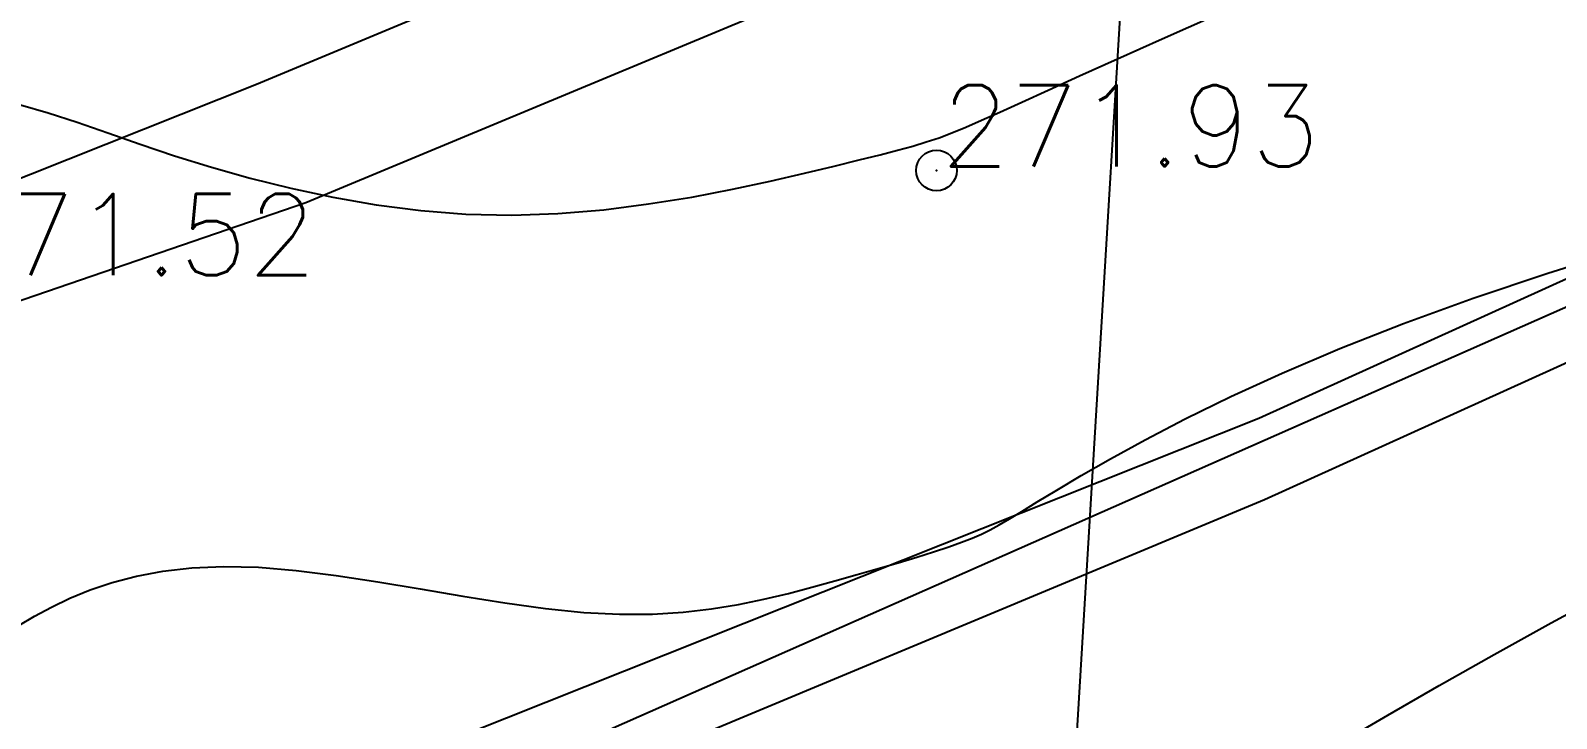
# Model space of a CAD drawing. Header units: millimetres. Extents: x 524954 to 526204, y 9523489 to 9524010.
# Drawn here: x 525827.14 to 525845.92, y 9523653.55 to 9523662.02 of the extents above; entities that cross this region are included whole.
import ezdxf

# ---------------------------------------------------------------- set-up
doc = ezdxf.new("R2010")
doc.units = ezdxf.units.MM
doc.header["$PDMODE"] = 32
doc.header["$PDSIZE"] = 0.5
for name, color, linetype in [('Cloture', 7, 'Continuous'), ('CN_01_00', 3, 'Continuous'), ('CN_02_00', 4, 'Continuous'), ('CN_10_00', 1, 'Continuous'), ('PLUME_1', 7, 'Continuous'), ('PLUME_3', 4, 'Continuous'), ('PLUME_5', 6, 'Continuous'), ('PLUME_6', 2, 'Continuous'), ('TopoAlt', 3, 'Continuous'), ('TOPOJIS', 7, 'Continuous')]:
    doc.layers.add(name, color=color, linetype=linetype)
doc.styles.add('Simplex 1.0', font='Simplex.shx', dxfattribs={"width": 0.99, "height": 1})
doc.linetypes.add('LIMITE1', pattern='A,6.35,-2.54,[133,ltypeshp.shx,S=2.54,R=0,X=-2.54,Y=0],-2.54,25.4', length=36.83)

# ---------------------------------------------------------------- blocks, each defined once
blk = doc.blocks.new('TCPOINT M')
at = {"color": 0}
blk.add_point((0, 0), dxfattribs=at)
at = {"layer": 'TopoAlt', "style": 'Simplex 1.0', "width": 0.99}
blk.add_attdef('ALT', (0.15, 0.15), '', height=1, dxfattribs=at)

msp = doc.modelspace()

# ---------------------------------------------------------------- linework, layer by layer
at = {"layer": 'Cloture', "linetype": 'LIMITE1', "ltscale": 0.1, "flags": 128}
msp.add_lwpolyline([(525839.929, 9523651.898), (525840.943, 9523668.72), (525842.868, 9523683.386), (525845.185, 9523695.587), (525830.247, 9523698.414), (525825.039, 9523699.398)], dxfattribs=at)
at = {"layer": 'CN_01_00', "elevation": 271, "flags": 128}
msp.add_lwpolyline([(525826.996, 9523654.697), (525827.189, 9523654.811), (525827.399, 9523654.923), (525827.626, 9523655.032), (525827.875, 9523655.134), (525828.146, 9523655.226), (525828.444, 9523655.304), (525828.77, 9523655.365), (525829.127, 9523655.406), (525829.518, 9523655.423), (525829.945, 9523655.413), (525830.408, 9523655.374), (525830.901, 9523655.312), (525831.414, 9523655.233), (525831.937, 9523655.146), (525832.462, 9523655.058), (525832.978, 9523654.976), (525833.477, 9523654.907), (525833.949, 9523654.858), (525834.387, 9523654.836), (525834.793, 9523654.837), (525835.17, 9523654.86), (525835.522, 9523654.901), (525835.853, 9523654.955), (525836.166, 9523655.02), (525836.466, 9523655.092), (525836.756, 9523655.168), (525837.038, 9523655.245), (525837.311, 9523655.322), (525837.572, 9523655.396), (525837.818, 9523655.469), (525838.046, 9523655.539), (525838.254, 9523655.605), (525838.439, 9523655.666), (525838.597, 9523655.722), (525838.728, 9523655.772), (525838.842, 9523655.82), (525838.948, 9523655.873), (525839.059, 9523655.934), (525839.186, 9523656.008), (525839.339, 9523656.101), (525839.53, 9523656.218), (525839.77, 9523656.363), (525840.069, 9523656.541), (525840.43, 9523656.748), (525840.856, 9523656.982), (525841.349, 9523657.238), (525841.911, 9523657.513), (525842.545, 9523657.803), (525843.252, 9523658.104), (525844.035, 9523658.413), (525844.893, 9523658.724), (525845.811, 9523659.033), (525846.771, 9523659.33)], dxfattribs=at)
at = {"layer": 'CN_02_00', "elevation": 272, "flags": 128}
msp.add_lwpolyline([(525827.019, 9523661.104), (525827.357, 9523661.005), (525827.713, 9523660.888), (525828.09, 9523660.757), (525828.49, 9523660.618), (525828.914, 9523660.476), (525829.366, 9523660.336), (525829.844, 9523660.201), (525830.343, 9523660.076), (525830.861, 9523659.965), (525831.395, 9523659.873), (525831.942, 9523659.803), (525832.499, 9523659.759), (525833.064, 9523659.746), (525833.631, 9523659.765), (525834.195, 9523659.813), (525834.746, 9523659.883), (525835.277, 9523659.969), (525835.779, 9523660.065), (525836.244, 9523660.165), (525836.663, 9523660.262), (525837.03, 9523660.35), (525837.338, 9523660.425), (525837.595, 9523660.488), (525837.811, 9523660.544), (525837.997, 9523660.595), (525838.163, 9523660.646), (525838.321, 9523660.699), (525838.479, 9523660.759), (525838.65, 9523660.829), (525838.843, 9523660.913), (525839.069, 9523661.014), (525839.339, 9523661.137), (525839.662, 9523661.284), (525840.051, 9523661.461), (525840.516, 9523661.67), (525841.067, 9523661.916), (525841.714, 9523662.202)], dxfattribs=at)
at = {"layer": 'CN_10_00', "elevation": 270, "flags": 128}
msp.add_lwpolyline([(525843.282, 9523653.265), (525843.844, 9523653.595), (525844.473, 9523653.957), (525845.15, 9523654.341), (525845.855, 9523654.731), (525846.569, 9523655.116)], dxfattribs=at)
at = {"layer": 'PLUME_1'}
msp.add_lwpolyline([(525458.473, 9523640.258), (525480.389, 9523635.341), (525499.593, 9523633.233), (525627.749, 9523622.033), (525657.425, 9523620.69), (525687.455, 9523621.378), (525717.375, 9523623.562), (525747.113, 9523628.239), (525776.244, 9523634.376), (525805.193, 9523643.006), (525833.533, 9523653.096), (525860.731, 9523665.108), (525887.284, 9523679.078), (525913.194, 9523695.007), (525937.497, 9523712.322), (525960.695, 9523731.06), (525982.749, 9523751.721), (526003.235, 9523773.269), (526022.079, 9523796.703), (526039.853, 9523821.062), (526045.291, 9523828.979), (526068.175, 9523865.742)], dxfattribs=at)
at = {"layer": 'PLUME_3'}
for points in [[(525869.379, 9523670.251), (525860.196, 9523665.57), (525851.474, 9523661.424), (525842.255, 9523657.242), (525842.255, 9523657.242), (525832.998, 9523653.558), (525823.742, 9523649.875), (525814.449, 9523646.69), (525814.449, 9523646.69), (525804.657, 9523643.469), (525795.365, 9523640.284), (525786.035, 9523637.597), (525785.537, 9523637.561), (525776.208, 9523634.875), (525766.343, 9523632.651), (525756.479, 9523630.427), (525756.479, 9523630.427), (525746.578, 9523628.701), (525736.678, 9523626.976), (525727.276, 9523625.287), (525726.777, 9523625.251), (525716.84, 9523624.024), (525707.365, 9523623.332)], [(525707.438, 9523622.335), (525717.411, 9523623.063), (525717.411, 9523623.063), (525727.349, 9523624.29), (525737.249, 9523626.015), (525746.651, 9523627.704), (525747.15, 9523627.74), (525756.552, 9523629.429), (525766.416, 9523631.653), (525776.28, 9523633.877), (525776.779, 9523633.914), (525786.108, 9523636.6), (525795.437, 9523639.286), (525805.229, 9523642.508), (525805.229, 9523642.508), (525814.522, 9523645.693), (525823.815, 9523648.877), (525833.071, 9523652.561), (525833.57, 9523652.598), (525842.327, 9523656.245), (525851.547, 9523660.427), (525860.767, 9523664.609), (525861.266, 9523664.646), (525869.951, 9523669.29)]]:
    msp.add_lwpolyline(points, dxfattribs=at)
at = {"layer": 'PLUME_5'}
msp.add_lwpolyline([(525865.951, 9523676.017), (525857.229, 9523671.871), (525848.508, 9523667.725), (525839.75, 9523664.078), (525839.288, 9523663.543), (525830.53, 9523659.896), (525821.237, 9523656.711), (525811.981, 9523653.027), (525811.981, 9523653.027), (525802.688, 9523649.842), (525793.359, 9523647.156), (525784.03, 9523644.47), (525783.531, 9523644.433), (525774.202, 9523641.747), (525764.836, 9523639.559), (525755.471, 9523637.372), (525754.972, 9523637.335), (525745.57, 9523635.646), (525735.669, 9523633.921), (525726.267, 9523632.232), (525726.267, 9523632.232), (525716.33, 9523631.005), (525706.357, 9523630.277)], dxfattribs=at)
at = {"layer": 'PLUME_6'}
msp.add_lwpolyline([(525856.621, 9523673.331), (525847.9, 9523669.185), (525839.179, 9523665.039), (525838.68, 9523665.002), (525829.922, 9523661.355), (525820.666, 9523657.672), (525811.373, 9523654.487), (525811.373, 9523654.487), (525802.08, 9523651.302), (525792.751, 9523648.615), (525783.422, 9523645.929), (525783.422, 9523645.929), (525774.093, 9523643.243), (525764.229, 9523641.019), (525754.863, 9523638.831), (525754.863, 9523638.831), (525744.962, 9523637.106), (525735.56, 9523635.417), (525726.158, 9523633.728), (525725.66, 9523633.692), (525716.221, 9523632.501), (525706.248, 9523631.773)], dxfattribs=at)

# ---------------------------------------------------------------- block references
at = {"layer": 'TOPOJIS'}
ref = msp.add_blockref('TCPOINT M', (525838.289, 9523660.296, 271.93), dxfattribs=at)
ref.add_attrib('ALT', '271.93', (525838.339, 9523660.346, 271.93), dxfattribs={"layer": 'TopoAlt', "height": 1, "style": 'Simplex 1.0', "width": 0.99})
ref = msp.add_blockref('TCPOINT M', (525825.944, 9523658.956, 271.52), dxfattribs=at)
ref.add_attrib('ALT', '271.52', (525825.994, 9523659.006, 271.52), dxfattribs={"layer": 'TopoAlt', "height": 1, "style": 'Simplex 1.0', "width": 0.99})

doc.saveas('drawing.dxf')
